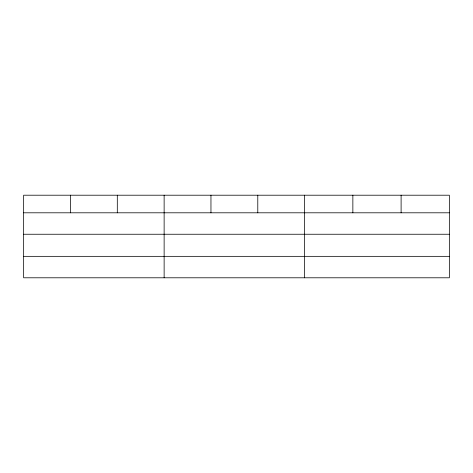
<?xml version="1.0" encoding="UTF-8"?>
<svg xmlns="http://www.w3.org/2000/svg" width="473" height="473" viewBox="0 0 473 473"><rect width="100%" height="100%" fill="white"/><g stroke="black" fill="none" stroke-linecap="round" stroke-linejoin="round"><path stroke-width="0.71" d="M449.35 234.247L449.35 195.207L23.65 195.207L23.65 277.793L449.35 277.793L449.35 234.247L23.65 234.247M23.65 212.803L449.35 212.803M23.65 256.342L449.35 256.342M401.104 195.207L401.104 212.803M352.858 195.207L352.858 212.803M304.612 195.207L304.612 277.793M257.785 195.207L257.785 212.803M210.958 195.207L210.958 212.803M164.131 195.207L164.131 277.793M117.304 195.207L117.304 212.803M70.477 195.207L70.477 212.803"/></g></svg>
